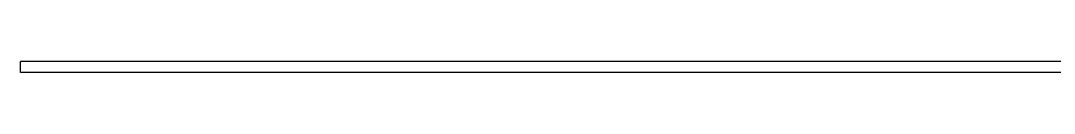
# Model space of a CAD drawing. Header units: millimetres. Extents: x -283029 to -254660, y -24907 to 10674.
# Drawn here: x -279744 to -279469.3, y -18637.3 to -18634.3 of the extents above; entities that cross this region are included whole.
import ezdxf

# ---------------------------------------------------------------- set-up
doc = ezdxf.new("R2010")
doc.units = ezdxf.units.MM
doc.header["$LTSCALE"] = 100

msp = doc.modelspace()

# ---------------------------------------------------------------- linework, layer by layer
at = {"color": 6}
for p, q in [((-279104, -18634.33), (-279744, -18634.33)), ((-279504.27, -18634.33), (-279744, -18634.33)), ((-279744, -18637.33), (-279744, -18634.33)), ((-279104, -18637.33), (-279744, -18637.33)), ((-279504.27, -18637.33), (-279744, -18637.33))]:
    msp.add_line(p, q, dxfattribs=at)

doc.saveas('drawing.dxf')
